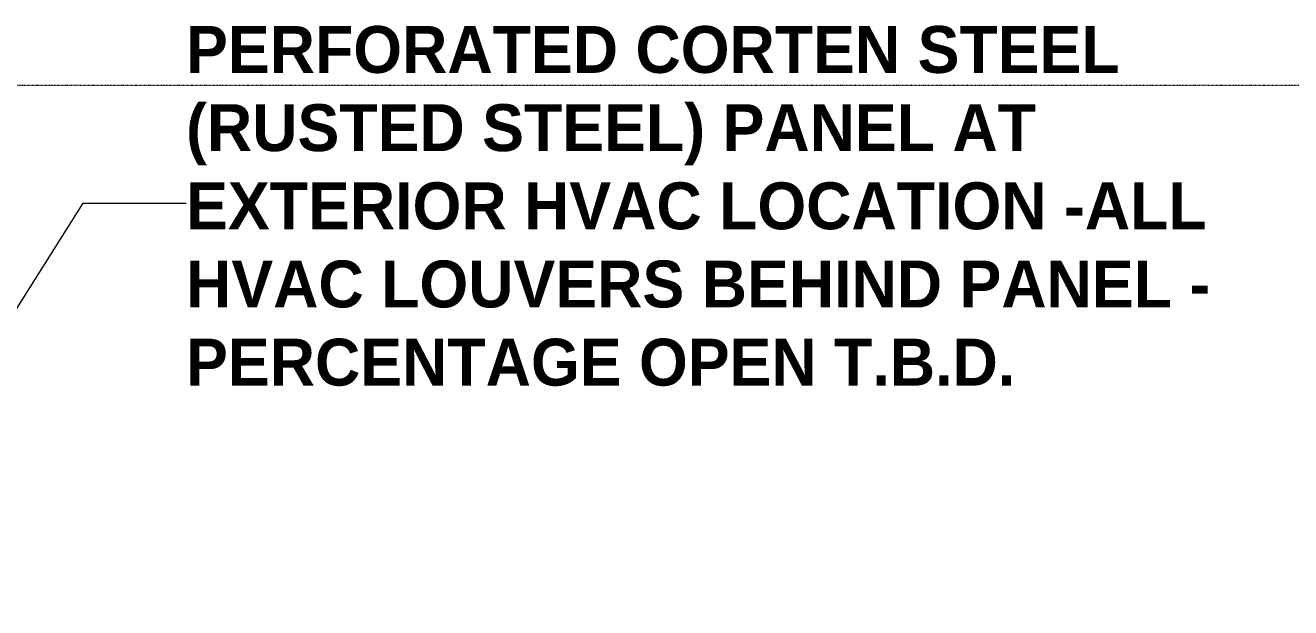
# Model space of a CAD drawing. Header units: inches. Extents: x -4178 to 1394, y -264 to 627.
# Drawn here: x -3053.6 to -2810.7, y 426.7 to 538.5 of the extents above; entities that cross this region are included whole.
import ezdxf

# ---------------------------------------------------------------- set-up
doc = ezdxf.new("R2010")
doc.units = ezdxf.units.IN
doc.header["$MEASUREMENT"] = 0
doc.linetypes.add('Aligning Line 1_8_', pattern=[0.25, 0.125, -0.125])
for name, color, linetype, lineweight in [('0-1', 7, 'Continuous', 5), ('G-ANNO-SYMB', 111, 'Aligning Line 1_8_', 9), ('G-ANNO-SYMB-1', 147, 'Aligning Line 1_8_', 9), ('G-ANNO-TEXT', 231, 'Continuous', 9)]:
    doc.layers.add(name, color=color, linetype=linetype, lineweight=lineweight)
doc.styles.add('Century Gothic_B', font='GOTHICB.TTF', dxfattribs={"height": 9})

# ---------------------------------------------------------------- blocks, each defined once
blk = doc.blocks.new('CTR - 1st Phase -Stairs _ Elevators_rvt-1-BUILDING ELEVATION - WEST')
at = {"layer": 'G-ANNO-SYMB-1'}
blk.add_line((-1926.91, 526.95), (-4071.96, 526.95), dxfattribs=at)

msp = doc.modelspace()

# ---------------------------------------------------------------- linework, layer by layer
at = {"layer": 'G-ANNO-SYMB'}
msp.add_line((-1926.912, 526.953), (-4072, 526.953), dxfattribs=at)
at = {"layer": 'G-ANNO-TEXT'}
for p, q in [((-3161.198, 316.361), (-3042.518, 504.344)), ((-3042.518, 504.344), (-3022.738, 504.344))]:
    msp.add_line(p, q, dxfattribs=at)

# ---------------------------------------------------------------- block references
at = {"layer": '0-1'}
msp.add_blockref('CTR - 1st Phase -Stairs _ Elevators_rvt-1-BUILDING ELEVATION - WEST', (0, 0), dxfattribs=at)

# ---------------------------------------------------------------- texts
at = {"layer": 'G-ANNO-TEXT', "char_height": 9, "attachment_point": 1, "style": 'Century Gothic_B'}
for s, insert, width in [('PERFORATED CORTEN STEEL', (-3022.738, 538.356), 198.768), ('(RUSTED STEEL) PANEL AT', (-3022.738, 523.356), 179.073), ('EXTERIOR HVAC LOCATION -ALL', (-3022.738, 508.356), 236.34), ('HVAC LOUVERS BEHIND PANEL -', (-3022.738, 493.356), 235.734), ('PERCENTAGE OPEN T.B.D.', (-3022.738, 478.356), 186.042)]:
    msp.add_mtext(s, dxfattribs=dict(at, insert=insert, width=width))

doc.saveas('drawing.dxf')
